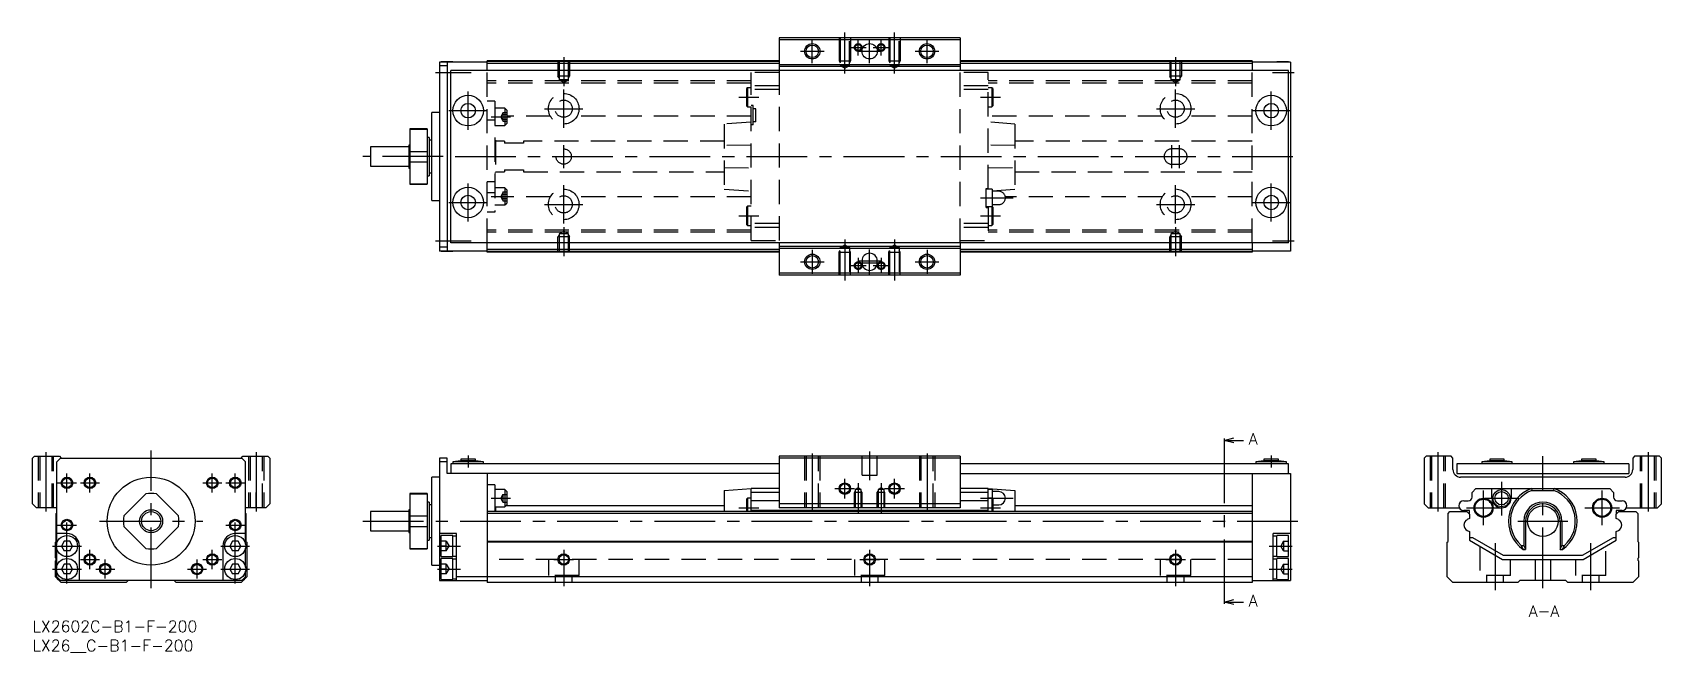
# Model space of a CAD drawing. Extents: x 0 to 426, y -8 to 154.
import ezdxf

# ---------------------------------------------------------------- set-up
doc = ezdxf.new("R2010")
doc.units = 0
doc.header["$LTSCALE"] = 0.5
doc.linetypes.add('CENTER', pattern=[50.8, 31.75, -6.35, 6.35, -6.35])
doc.linetypes.add('DASHED', pattern=[19.05, 12.7, -6.35])
for name, color, linetype in [('MSM_CENTER', 1, 'CENTER'), ('MSM_CONTINUOUS', 7, 'CONTINUOUS'), ('MSM_DASHED', 4, 'DASHED'), ('MSM_NARROW', 5, 'CONTINUOUS'), ('MSM_PART_NUMBER', 7, 'CONTINUOUS')]:
    doc.layers.add(name, color=color, linetype=linetype)
doc.styles.get("Standard").update_dxf_attribs({"font": 'txt.shx', "height": 1, "bigfont": 'bigfont.shx'})

# ---------------------------------------------------------------- blocks, each defined once
blk = doc.blocks.new('*U2')
at = {"layer": 'MSM_PART_NUMBER'}
blk.add_text('LX2602C-B1-F-200', height=3, dxfattribs=at).set_placement((0, -3))
blk = doc.blocks.new('*U3')
at = {"layer": 'MSM_PART_NUMBER'}
blk.add_text('LX26__C-B1-F-200', height=3, dxfattribs=at).set_placement((0, -8))

msp = doc.modelspace()

# ---------------------------------------------------------------- linework, layer by layer
at = {"layer": 'MSM_CENTER'}
for p, q in [((212.38, 142.96), (212.38, 153.66)), ((225.38, 142.96), (225.38, 153.66)), ((203.88, 145.67), (203.88, 151.87)), ((213.83, 149.77), (217.93, 149.77)), ((215.88, 147.72), (215.88, 151.82)), ((218.88, 145.67), (218.88, 151.87)), ((219.83, 149.77), (223.93, 149.77)), ((221.88, 147.72), (221.88, 151.82)), ((233.88, 145.67), (233.88, 151.87)), ((138.88, 147.27), (138.88, 139.64)), ((200.78, 148.77), (206.98, 148.77)), ((215.78, 148.77), (221.98, 148.77)), ((230.78, 148.77), (236.98, 148.77)), ((298.88, 147.27), (298.88, 139.64)), ((105.38, 143.27), (114.68, 143.27)), ((324.18, 143.27), (329.88, 143.27)), ((113.88, 128.27), (113.88, 138.27)), ((138.88, 128.77), (138.88, 138.77)), ((184.68, 136.77), (189.88, 136.77)), ((247.88, 136.77), (253.08, 136.77)), ((298.88, 128.77), (298.88, 138.77)), ((323.88, 128.27), (323.88, 138.27)), ((108.88, 133.27), (118.88, 133.27)), ((133.88, 133.77), (143.88, 133.77)), ((293.88, 133.77), (303.88, 133.77)), ((318.88, 133.27), (328.88, 133.27)), ((119.88, 131.66), (124.98, 131.66)), ((138.88, 118.27), (138.88, 124.27)), ((297.88, 118.27), (297.88, 124.27)), ((299.88, 118.27), (299.88, 124.27)), ((107.38, 121.27), (86.38, 121.27)), ((110.48, 121.27), (330.88, 121.27)), ((113.88, 104.27), (113.88, 114.27)), ((119.88, 110.87), (124.98, 110.87)), ((138.88, 103.77), (138.88, 113.77)), ((298.88, 103.77), (298.88, 113.77)), ((323.88, 104.27), (323.88, 114.27)), ((108.88, 109.27), (118.88, 109.27)), ((133.88, 108.77), (143.88, 108.77)), ((247.88, 110.47), (256.38, 110.47)), ((293.88, 108.77), (303.88, 108.77)), ((318.88, 109.27), (328.88, 109.27)), ((138.88, 102.78), (138.88, 95.27)), ((184.68, 105.77), (189.88, 105.77)), ((247.88, 105.77), (253.08, 105.77)), ((298.88, 102.78), (298.88, 95.27)), ((105.38, 99.27), (114.68, 99.27)), ((212.38, 99.57), (212.38, 88.87)), ((225.38, 99.57), (225.38, 88.87)), ((324.18, 99.27), (329.88, 99.27)), ((200.78, 93.77), (206.98, 93.77)), ((203.88, 96.87), (203.88, 90.67)), ((215.88, 94.82), (215.88, 90.72)), ((215.88, 94.02), (221.88, 94.02)), ((218.88, 90.52), (218.88, 97.02)), ((221.88, 94.82), (221.88, 90.72)), ((230.78, 93.77), (236.98, 93.77)), ((233.88, 96.87), (233.88, 90.67)), ((213.83, 92.77), (217.93, 92.77)), ((215.88, 93.52), (221.88, 93.52)), ((219.83, 92.77), (223.93, 92.77)), ((3.5, 44), (3.5, 28.5)), ((31, 8.5), (31, 44.5)), ((58.5, 44), (58.5, 28.5)), ((113.88, 43.2), (113.88, 40)), ((203.88, 43.68), (203.88, 28.83)), ((218.88, 44.25), (218.88, 36.75)), ((233.88, 43.68), (233.88, 28.83)), ((311.61, 46.62), (311.61, 5.38)), ((323.88, 43.2), (323.88, 40)), ((367.41, 44), (367.41, 28.5)), ((394.91, 8.5), (394.91, 43)), ((422.41, 44), (422.41, 28.5)), ((9, 33.5), (9, 38.5)), ((15, 33.5), (15, 38.5)), ((47, 33.5), (47, 38.5)), ((53, 33.5), (53, 38.5)), ((6.5, 36), (11.5, 36)), ((12.5, 36), (17.5, 36)), ((44.5, 36), (49.5, 36)), ((50.5, 36), (55.5, 36)), ((209.8, 34.5), (214.95, 34.5)), ((212.38, 31.93), (212.38, 37.08)), ((215.88, 35.96), (215.88, 28.24)), ((221.88, 35.96), (221.88, 28.24)), ((222.8, 34.5), (227.95, 34.5)), ((225.38, 31.93), (225.38, 37.08)), ((384.11, 36.25), (384.11, 27.5)), ((119.88, 32), (124.98, 32)), ((247.88, 32), (256.38, 32)), ((379.41, 25), (379.41, 34)), ((379.61, 32), (388.61, 32)), ((410.41, 25), (410.41, 34)), ((9, 9.75), (9, 27.5)), ((17.5, 26), (44.5, 26)), ((53, 9.75), (53, 27.5)), ((86.38, 26), (330.88, 26)), ((184.68, 29.5), (189.88, 29.5)), ((247.88, 29.5), (253.08, 29.5)), ((374.91, 29.5), (383.91, 29.5)), ((388.41, 26), (401.41, 26)), ((405.91, 29.5), (414.91, 29.5)), ((6.5, 25), (11.5, 25)), ((50.5, 25), (55.5, 25)), ((5.25, 19.5), (12.75, 19.5)), ((15, 13.5), (15, 18.5)), ((47, 13.5), (47, 18.5)), ((49.25, 19.5), (56.75, 19.5)), ((105.88, 19.5), (111.88, 19.5)), ((138.88, 18.5), (138.88, 9)), ((218.88, 18.5), (218.88, 9)), ((298.88, 18.5), (298.88, 9)), ((323.38, 19.5), (329.38, 19.5)), ((382.41, 20.29), (382.41, 8)), ((407.41, 20.29), (407.41, 8)), ((5.25, 13.5), (12.75, 13.5)), ((12.5, 16), (17.5, 16)), ((16.5, 13.5), (21.5, 13.5)), ((19, 11), (19, 16)), ((40.5, 13.5), (45.5, 13.5)), ((43, 11), (43, 16)), ((44.5, 16), (49.5, 16)), ((49.25, 13.5), (56.75, 13.5)), ((105.88, 13.5), (111.88, 13.5)), ((136.3, 16), (141.45, 16)), ((216.3, 16), (221.45, 16)), ((296.3, 16), (301.45, 16)), ((323.38, 13.5), (329.38, 13.5))]:
    msp.add_line(p, q, dxfattribs=at)
at = {"layer": 'MSM_CONTINUOUS'}
for p, q in [((242.58, 152.27), (195.18, 152.27)), ((195.18, 152.27), (195.18, 143.77)), ((242.58, 151.77), (195.18, 151.77)), ((242.58, 152.27), (242.58, 143.77)), ((118.88, 145.97), (106.38, 145.97)), ((106.38, 145.97), (106.38, 96.57)), ((108.38, 144.97), (106.38, 144.97)), ((106.88, 145.97), (106.88, 146.02)), ((109.88, 146.02), (106.88, 146.02)), ((108.38, 145.97), (108.38, 96.57)), ((109.88, 145.97), (109.88, 146.02)), ((118.88, 143.77), (118.88, 146.27)), ((195.18, 146.27), (118.88, 146.27)), ((195.18, 146.07), (118.88, 146.07)), ((195.18, 145.57), (118.88, 145.57)), ((242.58, 145.27), (195.18, 145.27)), ((318.88, 146.27), (242.58, 146.27)), ((318.88, 146.07), (242.58, 146.07)), ((318.88, 145.57), (242.58, 145.57)), ((318.88, 146.27), (318.88, 143.77)), ((328.88, 145.97), (318.88, 145.97)), ((325.38, 145.97), (325.38, 146.02)), ((328.38, 146.02), (325.38, 146.02)), ((328.38, 145.97), (328.38, 146.02)), ((328.88, 145.97), (328.88, 96.57)), ((109.38, 98.77), (109.38, 143.77)), ((328.38, 143.77), (109.38, 143.77)), ((242.58, 144.77), (195.18, 144.77)), ((328.38, 98.77), (328.38, 143.77)), ((106.38, 132.77), (104.38, 132.77)), ((104.38, 109.77), (104.38, 132.77)), ((103.18, 128.52), (98.68, 128.52)), ((98.68, 128.52), (98.68, 114.02)), ((98.68, 128.39), (103.18, 128.39)), ((103.18, 128.52), (103.18, 114.02)), ((88.38, 123.77), (88.38, 118.77)), ((98.38, 123.77), (88.38, 123.77)), ((98.38, 124.27), (98.38, 118.27)), ((98.68, 124.27), (98.38, 124.27)), ((103.68, 126.27), (103.18, 126.27)), ((103.68, 126.27), (103.68, 116.27)), ((104.38, 125.52), (103.68, 125.52)), ((98.68, 122.63), (103.18, 122.63)), ((98.68, 119.9), (103.18, 119.9)), ((88.38, 118.77), (98.38, 118.77)), ((98.38, 118.27), (98.68, 118.27)), ((103.18, 116.27), (103.68, 116.27)), ((103.68, 117.02), (104.38, 117.02)), ((98.68, 114.15), (103.18, 114.15)), ((98.68, 114.02), (103.18, 114.02)), ((104.38, 109.77), (106.38, 109.77)), ((328.38, 98.77), (109.38, 98.77)), ((118.88, 96.27), (118.88, 98.77)), ((195.18, 98.77), (195.18, 90.27)), ((242.58, 98.77), (242.58, 90.27)), ((318.88, 98.77), (318.88, 96.27)), ((108.38, 97.57), (106.38, 97.57)), ((118.88, 96.57), (106.38, 96.57)), ((106.88, 96.52), (106.88, 96.57)), ((106.88, 96.52), (109.88, 96.52)), ((109.88, 96.52), (109.88, 96.57)), ((195.18, 96.97), (118.88, 96.97)), ((195.18, 96.47), (118.88, 96.47)), ((195.18, 96.27), (118.88, 96.27)), ((242.58, 97.77), (195.18, 97.77)), ((242.58, 97.27), (195.18, 97.27)), ((216.88, 94.02), (216.88, 93.52)), ((220.88, 93.52), (220.88, 94.02)), ((318.88, 96.97), (242.58, 96.97)), ((318.88, 96.47), (242.58, 96.47)), ((318.88, 96.27), (242.58, 96.27)), ((328.88, 96.57), (318.88, 96.57)), ((242.58, 90.77), (195.18, 90.77)), ((242.58, 90.27), (195.18, 90.27)), ((311.61, 47.12), (314.11, 47.79)), ((311.61, 47.62), (311.61, 46.62)), ((314.11, 46.45), (311.61, 47.12)), ((311.61, 47.12), (316.61, 47.12)), ((0, 42.5), (0.5, 43)), ((0.5, 43), (7, 43)), ((7, 43), (7.5, 42.5)), ((54.5, 42.5), (55, 43)), ((55, 43), (61.5, 43)), ((61.5, 43), (62, 42.5)), ((195.18, 43), (195.18, 29.5)), ((242.58, 43), (195.18, 43)), ((242.58, 43), (242.58, 29.5)), ((364.41, 43), (363.91, 42.5)), ((370.91, 43), (364.41, 43)), ((371.41, 42.5), (370.91, 43)), ((418.91, 43), (418.41, 42.5)), ((425.41, 43), (418.91, 43)), ((425.91, 42.5), (425.41, 43)), ((0, 30.5), (0, 42.5)), ((6.3, 41.5), (7.3, 42.5)), ((6.3, 20.02), (6.3, 41.5)), ((7.3, 42.5), (54.7, 42.5)), ((54.7, 42.5), (55.7, 41.5)), ((55.7, 20.02), (55.7, 41.5)), ((62, 42.5), (62, 30.5)), ((108.38, 42.5), (106.38, 42.5)), ((106.38, 42.5), (106.38, 10.5)), ((108.38, 41.5), (106.38, 41.5)), ((108.38, 38.5), (108.38, 42.5)), ((195.18, 38.5), (108.38, 38.5)), ((109.38, 41), (109.38, 38.5)), ((195.18, 41), (109.38, 41)), ((111.98, 41.8), (109.88, 41.55)), ((109.88, 41.55), (109.88, 41)), ((117.88, 41.55), (109.88, 41.55)), ((111.98, 42.2), (111.98, 41.8)), ((115.78, 42.2), (111.98, 42.2)), ((115.78, 41.8), (111.98, 41.8)), ((115.78, 41.8), (115.78, 42.2)), ((117.88, 41.55), (115.78, 41.8)), ((117.88, 41), (117.88, 41.55)), ((118.88, 38.5), (118.88, 10)), ((242.58, 42.5), (195.18, 42.5)), ((328.38, 41), (242.58, 41)), ((242.58, 38.5), (328.88, 38.5)), ((318.88, 38.5), (318.88, 10)), ((321.98, 41.8), (319.88, 41.55)), ((319.88, 41.55), (319.88, 41)), ((327.88, 41.55), (319.88, 41.55)), ((321.98, 42.2), (321.98, 41.8)), ((325.78, 42.2), (321.98, 42.2)), ((325.78, 41.8), (321.98, 41.8)), ((325.78, 41.8), (325.78, 42.2)), ((327.88, 41.55), (325.78, 41.8)), ((327.88, 41), (327.88, 41.55)), ((328.38, 38.5), (328.38, 41)), ((328.88, 38.5), (328.88, 10.5)), ((363.91, 42.5), (363.91, 30.5)), ((371.41, 39.5), (371.41, 42.5)), ((372.41, 41), (372.41, 38.5)), ((417.41, 41), (372.41, 41)), ((372.41, 38.5), (417.41, 38.5)), ((381.01, 41.8), (378.91, 41.55)), ((378.91, 41.55), (378.91, 41)), ((386.91, 41.55), (378.91, 41.55)), ((381.01, 42.2), (381.01, 41.8)), ((384.81, 42.2), (381.01, 42.2)), ((384.81, 41.8), (381.01, 41.8)), ((384.81, 41.8), (384.81, 42.2)), ((386.91, 41.55), (384.81, 41.8)), ((386.91, 41), (386.91, 41.55)), ((405.01, 41.8), (402.91, 41.55)), ((402.91, 41.55), (402.91, 41)), ((410.91, 41.55), (402.91, 41.55)), ((405.01, 42.2), (405.01, 41.8)), ((408.81, 42.2), (405.01, 42.2)), ((408.81, 41.8), (405.01, 41.8)), ((408.81, 41.8), (408.81, 42.2)), ((410.91, 41.55), (408.81, 41.8)), ((410.91, 41), (410.91, 41.55)), ((417.41, 41), (417.41, 38.5)), ((418.41, 42.5), (418.41, 39.5)), ((425.91, 30.5), (425.91, 42.5)), ((106.38, 37.5), (104.38, 37.5)), ((104.38, 14.5), (104.38, 37.5)), ((120.88, 35.5), (118.88, 35.5)), ((120.88, 35.5), (120.88, 28.5)), ((123.48, 34.25), (120.88, 34.25)), ((123.98, 33.75), (123.48, 34.25)), ((123.48, 34.25), (123.48, 29.75)), ((180.88, 34), (187.88, 34.5)), ((195.18, 34.5), (187.88, 34.5)), ((187.88, 28.5), (187.88, 34.5)), ((249.88, 34.5), (242.58, 34.5)), ((249.88, 34.5), (256.88, 34)), ((249.88, 28.5), (249.88, 34.5)), ((250.88, 34.25), (249.88, 34.25)), ((250.88, 34.25), (250.88, 31.95)), ((416.41, 37.5), (373.41, 37.5)), ((376.41, 33.5), (377.41, 34.5)), ((377.41, 34.5), (412.41, 34.5)), ((381.61, 32), (381.61, 34.5)), ((386.61, 34.5), (386.61, 32)), ((391.95, 34.5), (392.04, 34)), ((397.78, 34), (397.87, 34.5)), ((412.41, 34.5), (413.41, 33.5)), ((1, 29.5), (0, 30.5)), ((23.88, 27.36), (29.64, 33.12)), ((32.36, 33.12), (38.12, 27.36)), ((62, 30.5), (61, 29.5)), ((103.18, 33.25), (98.68, 33.25)), ((98.68, 33.25), (98.68, 18.75)), ((98.68, 33.12), (103.18, 33.12)), ((103.18, 33.25), (103.18, 18.75)), ((103.68, 31), (103.18, 31)), ((103.68, 31), (103.68, 21)), ((104.38, 30.25), (103.68, 30.25)), ((123.48, 29.75), (123.98, 30.25)), ((180.88, 30), (123.73, 30)), ((123.98, 33.75), (123.98, 30.25)), ((180.88, 34), (180.88, 28.5)), ((186.93, 32), (186.68, 31.75)), ((186.68, 31.75), (186.68, 28.5)), ((187.88, 32), (186.93, 32)), ((186.93, 32), (186.93, 28.5)), ((195.18, 33.5), (187.88, 33.5)), ((195.18, 31.3), (187.88, 31.3)), ((242.58, 30.5), (195.18, 30.5)), ((249.88, 33.5), (242.58, 33.5)), ((249.88, 31.3), (242.58, 31.3)), ((250.83, 32), (249.88, 32)), ((251.08, 31.75), (250.83, 32)), ((250.83, 32), (250.83, 28.5)), ((252.63, 33.75), (250.88, 33.75)), ((251.08, 31.75), (251.08, 28.5)), ((251.08, 30.25), (252.63, 30.25)), ((256.88, 34), (256.88, 28.5)), ((318.88, 30), (256.88, 30)), ((364.91, 29.5), (363.91, 30.5)), ((374.21, 31.3), (375.41, 31.3)), ((376.41, 32.3), (376.41, 33.5)), ((392.04, 34), (397.78, 34)), ((413.41, 33.5), (413.41, 32.3)), ((414.41, 31.3), (415.61, 31.3)), ((424.91, 29.5), (425.91, 30.5)), ((6.3, 29.5), (1, 29.5)), ((6.2, 28), (6.3, 28.1)), ((6.2, 20.7), (6.2, 28)), ((61, 29.5), (55.7, 29.5)), ((55.7, 28.1), (55.8, 28)), ((55.8, 28), (55.8, 20.7)), ((98.38, 28.5), (88.38, 28.5)), ((88.38, 28.5), (88.38, 23.5)), ((98.68, 29), (98.38, 29)), ((98.38, 29), (98.38, 23)), ((98.68, 27.36), (103.18, 27.36)), ((318.88, 28.5), (118.88, 28.5)), ((318.88, 28), (118.88, 28)), ((120.88, 29.75), (123.48, 29.75)), ((121.08, 29.75), (121.08, 28.5)), ((249.88, 28.8), (187.88, 28.8)), ((242.58, 29.5), (195.18, 29.5)), ((364.91, 29.5), (373.09, 29.5)), ((370.11, 28), (370.61, 28.5)), ((370.11, 20.7), (370.11, 28)), ((370.61, 28.5), (375.01, 28.5)), ((375.71, 28.8), (374.21, 28.8)), ((375.01, 28.5), (375.71, 27.8)), ((375.71, 26.72), (375.15, 26.4)), ((375.71, 27.8), (375.71, 28.8)), ((375.71, 27.8), (375.71, 26.72)), ((389.91, 26), (389.91, 19.68)), ((390.41, 26), (390.41, 18.62)), ((399.41, 26), (399.41, 18.62)), ((399.91, 26), (399.91, 19.68)), ((414.11, 28.8), (414.11, 27.8)), ((415.61, 28.8), (414.11, 28.8)), ((414.11, 27.8), (414.81, 28.5)), ((414.11, 26.72), (414.11, 27.8)), ((414.67, 26.4), (414.11, 26.72)), ((414.81, 28.5), (419.21, 28.5)), ((416.73, 29.5), (424.91, 29.5)), ((419.21, 28.5), (419.71, 28)), ((419.71, 28), (419.71, 20.7)), ((9, 22.75), (6.3, 22.75)), ((29.64, 18.88), (23.88, 24.64)), ((38.12, 24.64), (32.36, 18.88)), ((55.7, 22.75), (53, 22.75)), ((88.38, 23.5), (98.38, 23.5)), ((98.38, 23), (98.68, 23)), ((98.68, 24.64), (103.18, 24.64)), ((103.68, 21.75), (104.38, 21.75)), ((110.88, 22.75), (106.38, 22.75)), ((106.88, 16.75), (106.88, 22.25)), ((109.88, 22.25), (106.88, 22.25)), ((109.88, 16.75), (109.88, 22.25)), ((110.88, 22.1), (109.88, 22.1)), ((110.88, 10.5), (110.88, 22.75)), ((324.38, 10.5), (324.38, 22.75)), ((328.88, 22.75), (324.38, 22.75)), ((325.38, 22.1), (324.38, 22.1)), ((325.38, 16.75), (325.38, 22.25)), ((328.38, 22.25), (325.38, 22.25)), ((328.38, 16.75), (328.38, 22.25)), ((375.15, 23.6), (375.71, 23.28)), ((375.71, 23.28), (375.71, 21)), ((376.56, 21.66), (375.71, 21.66)), ((384.64, 17), (376.56, 21.66)), ((413.26, 21.66), (405.18, 17)), ((414.11, 21.66), (413.26, 21.66)), ((414.11, 23.28), (414.67, 23.6)), ((414.11, 21), (414.11, 23.28)), ((6, 20.5), (6.2, 20.7)), ((6, 16.4), (6, 20.5)), ((6.3, 14.02), (6.3, 18.98)), ((8.28, 20.75), (7.56, 19.5)), ((7.56, 19.5), (8.28, 18.25)), ((9.72, 20.75), (8.28, 20.75)), ((9.72, 18.25), (8.28, 18.25)), ((10.44, 19.5), (9.72, 20.75)), ((9.72, 18.25), (10.44, 19.5)), ((12.25, 10.5), (12.25, 19.5)), ((49.75, 19.5), (49.75, 10.5)), ((52.28, 20.75), (51.56, 19.5)), ((51.56, 19.5), (52.28, 18.25)), ((53.72, 20.75), (52.28, 20.75)), ((53.72, 18.25), (52.28, 18.25)), ((54.44, 19.5), (53.72, 20.75)), ((53.72, 18.25), (54.44, 19.5)), ((55.7, 14.02), (55.7, 18.98)), ((55.8, 20.7), (56, 20.5)), ((56, 20.5), (56, 11.5)), ((98.68, 18.88), (103.18, 18.88)), ((98.68, 18.75), (103.18, 18.75)), ((103.18, 21), (103.68, 21)), ((318.88, 20.7), (118.88, 20.7)), ((318.88, 20.5), (118.88, 20.5)), ((369.91, 20.5), (370.11, 20.7)), ((369.91, 11.5), (369.91, 20.5)), ((375.71, 21), (384.37, 16)), ((389.23, 19.68), (389.91, 19.68)), ((389.76, 18.62), (390.41, 18.62)), ((389.91, 19.68), (390.41, 18.62)), ((399.41, 18.62), (399.91, 19.68)), ((399.41, 18.62), (400.06, 18.62)), ((399.91, 19.68), (400.6, 19.68)), ((405.45, 16), (414.11, 21)), ((419.71, 20.7), (419.91, 20.5)), ((419.91, 20.5), (419.91, 16.4)), ((6, 11.5), (6, 15.6)), ((6.3, 11.5), (6.3, 12.98)), ((8.28, 14.75), (7.56, 13.5)), ((7.56, 13.5), (8.28, 12.25)), ((9.72, 14.75), (8.28, 14.75)), ((10.44, 13.5), (9.72, 14.75)), ((9.72, 12.25), (10.44, 13.5)), ((52.28, 14.75), (51.56, 13.5)), ((51.56, 13.5), (52.28, 12.25)), ((53.72, 14.75), (52.28, 14.75)), ((54.44, 13.5), (53.72, 14.75)), ((53.72, 12.25), (54.44, 13.5)), ((55.7, 11.5), (55.7, 12.98)), ((104.38, 14.5), (106.38, 14.5)), ((106.88, 16.75), (109.88, 16.75)), ((106.88, 10.75), (106.88, 16.25)), ((109.88, 16.25), (106.88, 16.25)), ((109.88, 16.9), (110.88, 16.9)), ((109.88, 10.75), (109.88, 16.25)), ((110.88, 16.1), (109.88, 16.1)), ((324.38, 16.9), (325.38, 16.9)), ((325.38, 16.1), (324.38, 16.1)), ((325.38, 16.75), (328.38, 16.75)), ((325.38, 10.75), (325.38, 16.25)), ((328.38, 16.25), (325.38, 16.25)), ((328.38, 10.75), (328.38, 16.25)), ((384.37, 16), (405.45, 16)), ((405.18, 17), (384.64, 17)), ((419.91, 15.6), (419.91, 11.5)), ((7.5, 10), (6, 11.5)), ((6.3, 11.5), (7.3, 10.5)), ((54.7, 10.5), (7.3, 10.5)), ((24.5, 10), (7.5, 10)), ((9.72, 12.25), (8.28, 12.25)), ((25, 10.5), (24.5, 10)), ((37.52, 10), (37.02, 10.5)), ((54.5, 10), (37.52, 10)), ((53.72, 12.25), (52.28, 12.25)), ((56, 11.5), (54.5, 10)), ((54.7, 10.5), (55.7, 11.5)), ((106.38, 10.5), (118.88, 10.5)), ((106.88, 10.75), (109.88, 10.75)), ((109.88, 10.9), (110.88, 10.9)), ((318.88, 11.5), (110.88, 11.5)), ((318.88, 10), (118.88, 10)), ((318.88, 10.5), (328.88, 10.5)), ((324.38, 10.9), (325.38, 10.9)), ((325.38, 10.75), (328.38, 10.75)), ((371.41, 10), (369.91, 11.5)), ((388.4, 10), (371.41, 10)), ((388.9, 10.5), (388.4, 10)), ((400.91, 10.5), (388.9, 10.5)), ((401.41, 10), (400.91, 10.5)), ((418.41, 10), (401.41, 10)), ((419.91, 11.5), (418.41, 10)), ((311.61, 4.88), (314.11, 5.55)), ((311.61, 5.38), (311.61, 4.38)), ((314.11, 4.21), (311.61, 4.88)), ((311.61, 4.88), (316.61, 4.88))]:
    msp.add_line(p, q, dxfattribs=at)
for centre, radius in [((203.88, 148.77), 1.62), ((218.88, 148.77), 2), ((233.88, 148.77), 1.62), ((113.88, 133.27), 4), ((323.88, 133.27), 4), ((113.88, 133.27), 1.9), ((323.88, 133.27), 1.9), ((113.88, 109.27), 4), ((113.88, 109.27), 1.9), ((323.88, 109.27), 4), ((323.88, 109.27), 1.9), ((203.88, 93.77), 1.62), ((233.88, 93.77), 1.62), ((9, 36), 1.23), ((15, 36), 1.23), ((31, 26), 11.5), ((47, 36), 1.23), ((53, 36), 1.23), ((212.38, 34.5), 1.23), ((225.38, 34.5), 1.23), ((384.11, 32), 2.25), ((379.41, 29.5), 2.5), ((379.41, 29.5), 2.25), ((384.11, 32), 1.75), ((394.91, 26), 4), ((410.41, 29.5), 2.5), ((410.41, 29.5), 2.25), ((9, 25), 1.23), ((31, 26), 3), ((31, 26), 2.5), ((53, 25), 1.23), ((9, 19.5), 2.75), ((53, 19.5), 2.75), ((15, 16), 1.23), ((47, 16), 1.23), ((138.88, 16), 1.23), ((218.88, 16), 1.23), ((298.88, 16), 1.23), ((9, 13.5), 2.75), ((19, 13.5), 1.23), ((43, 13.5), 1.23), ((53, 13.5), 2.75)]:
    msp.add_circle(centre, radius, dxfattribs=at)
for centre, radius, start, end in [((218.88, 94.02), 2, 0, 180), ((218.88, 93.52), 2, 180, 0), ((373.41, 39.5), 2, 180, 270), ((416.41, 39.5), 2, 270, 0), ((394.91, 26), 9, 109.1881, 235.0848), ((394.91, 26), 9, 304.9152, 70.8119), ((31, 26), 7.25, 79.1484, 100.8516), ((252.63, 32), 1.75, 270, 90), ((374.21, 30.05), 1.25, 90, 270), ((375.41, 32.3), 1, 270, 0), ((384.11, 32), 2.5, 180, 0), ((394.91, 26), 8.5, 109.7499, 228.0214), ((394.91, 26), 5, 0, 180), ((394.91, 26), 4.5, 0, 180), ((394.91, 26), 8.5, 311.9786, 70.2501), ((414.41, 32.3), 1, 180, 270), ((415.61, 30.05), 1.25, 270, 90), ((31, 26), 7.25, 169.1484, 190.8516), ((31, 26), 7.25, 349.1484, 10.8516), ((376.03, 24.88), 1.75, 120.0001, 176.2321), ((413.8, 24.88), 1.75, 3.7679, 59.9999), ((9, 19.5), 3.25, 0, 90), ((53, 19.5), 3.25, 90, 180), ((376.03, 25.12), 1.75, 183.7679, 239.9999), ((413.8, 25.12), 1.75, 300.0001, 356.2321), ((31, 26), 7.25, 259.1484, 280.8516), ((399.27, 24.07), 10.96, 203.6059, 209.8183), ((390.38, 24.16), 11.15, 330.2349, 336.3409), ((5.7, 16), 0.5, 306.8761, 53.1239), ((420.21, 16), 0.5, 126.8761, 233.1239), ((7.3, 11.5), 1, 201.8195, 248.1805), ((54.7, 11.5), 1, 291.8106, 338.1894)]:
    msp.add_arc(centre, radius, start, end, dxfattribs=at)
at = {"layer": 'MSM_DASHED'}
for p, q in [((210.88, 152.27), (210.88, 146.27)), ((211.15, 152.27), (211.15, 145.07)), ((213.61, 145.07), (213.61, 152.27)), ((213.88, 152.27), (213.88, 146.27)), ((223.88, 152.27), (223.88, 146.27)), ((224.15, 152.27), (224.15, 145.07)), ((226.61, 145.07), (226.61, 152.27)), ((226.88, 152.27), (226.88, 146.27)), ((137.38, 146.27), (137.38, 142.27)), ((137.58, 146.07), (137.58, 146.07)), ((137.65, 146.27), (137.65, 141.35)), ((140.11, 141.35), (140.11, 146.27)), ((140.38, 146.27), (140.38, 142.27)), ((210.88, 146.27), (213.88, 146.27)), ((210.88, 146.27), (211.15, 145.8)), ((211.15, 145.07), (212.38, 144.36)), ((211.15, 145.07), (213.61, 145.07)), ((212.38, 144.36), (213.61, 145.07)), ((213.88, 146.27), (213.61, 145.8)), ((223.88, 146.27), (226.88, 146.27)), ((223.88, 146.27), (224.15, 145.8)), ((224.15, 145.07), (225.38, 144.36)), ((224.15, 145.07), (226.61, 145.07)), ((225.38, 144.36), (226.61, 145.07)), ((226.88, 146.27), (226.61, 145.8)), ((297.38, 146.27), (297.38, 142.27)), ((297.58, 146.07), (297.58, 146.07)), ((297.58, 146.07), (297.58, 146.07)), ((297.65, 146.27), (297.65, 141.35)), ((300.11, 141.35), (300.11, 146.27)), ((300.18, 146.07), (300.19, 146.08)), ((300.38, 146.27), (300.38, 142.27)), ((118.88, 98.77), (118.88, 143.77)), ((187.88, 141.03), (118.88, 141.03)), ((140.38, 142.27), (137.38, 142.27)), ((137.65, 141.8), (137.38, 142.27)), ((140.11, 141.35), (137.65, 141.35)), ((137.65, 141.35), (138.88, 140.64)), ((138.88, 140.64), (140.11, 141.35)), ((140.11, 141.8), (140.38, 142.27)), ((195.18, 143.22), (187.88, 143.22)), ((187.88, 99.32), (187.88, 143.22)), ((195.18, 143.77), (195.18, 98.77)), ((242.58, 98.77), (242.58, 143.77)), ((249.88, 143.22), (242.58, 143.22)), ((249.88, 112.72), (249.88, 143.22)), ((318.88, 141.03), (249.88, 141.03)), ((300.38, 142.27), (297.38, 142.27)), ((297.65, 141.8), (297.38, 142.27)), ((300.11, 141.35), (297.65, 141.35)), ((297.65, 141.35), (298.88, 140.64)), ((298.88, 140.64), (300.11, 141.35)), ((300.11, 141.8), (300.38, 142.27)), ((318.88, 98.77), (318.88, 143.77)), ((187.88, 140.47), (118.88, 140.47)), ((187.88, 140.47), (137.38, 140.47)), ((186.93, 139.27), (186.68, 139.02)), ((186.68, 139.02), (186.68, 134.52)), ((187.88, 139.27), (186.93, 139.27)), ((186.93, 139.27), (186.93, 134.27)), ((195.18, 139.77), (187.88, 139.77)), ((195.18, 138.77), (187.88, 138.77)), ((249.88, 139.77), (242.58, 139.77)), ((249.88, 138.77), (242.58, 138.77)), ((318.88, 140.47), (249.88, 140.47)), ((250.83, 139.27), (249.88, 139.27)), ((250.83, 139.27), (250.83, 134.27)), ((251.08, 139.02), (250.83, 139.27)), ((251.08, 139.02), (251.08, 134.52)), ((120.88, 135.77), (118.88, 135.77)), ((120.88, 135.77), (120.88, 106.77)), ((123.48, 133.91), (120.88, 133.91)), ((122.98, 132.66), (122.4, 131.66)), ((122.98, 132.81), (123.98, 132.81)), ((122.98, 132.81), (122.98, 130.5)), ((122.98, 132.24), (123.98, 132.24)), ((123.98, 133.41), (123.48, 133.91)), ((123.48, 133.91), (123.48, 129.41)), ((123.98, 133.41), (123.98, 129.91)), ((186.68, 134.52), (186.93, 134.27)), ((186.93, 134.27), (187.88, 134.27)), ((188.38, 134.57), (187.88, 134.57)), ((188.38, 129.57), (188.38, 134.57)), ((189.08, 133.77), (188.38, 133.77)), ((189.08, 130.37), (189.08, 133.77)), ((249.88, 134.27), (250.83, 134.27)), ((250.83, 134.27), (251.08, 134.52)), ((120.88, 130.77), (118.88, 130.77)), ((120.88, 129.41), (123.48, 129.41)), ((122.98, 130.66), (122.4, 131.66)), ((122.98, 131.08), (123.98, 131.08)), ((122.98, 130.5), (123.98, 130.5)), ((123.48, 129.41), (123.98, 129.91)), ((135.39, 131.81), (123.98, 131.81)), ((187.88, 131.81), (142.37, 131.81)), ((187.88, 130.27), (180.88, 129.77)), ((180.88, 129.77), (180.88, 112.77)), ((188.38, 129.57), (187.88, 129.57)), ((189.08, 130.37), (188.38, 130.37)), ((295.39, 131.81), (249.88, 131.81)), ((256.88, 129.77), (249.88, 130.27)), ((256.88, 129.77), (256.88, 112.77)), ((318.88, 131.81), (302.37, 131.81)), ((121.08, 125.52), (120.88, 125.52)), ((121.08, 125.52), (121.08, 117.02)), ((123.38, 125.27), (121.08, 125.27)), ((123.38, 125.27), (123.38, 124.77)), ((128.38, 124.77), (123.38, 124.77)), ((128.38, 125.27), (128.38, 124.77)), ((180.88, 125.27), (128.38, 125.27)), ((187.88, 124.22), (180.88, 124.14)), ((256.88, 124.14), (249.88, 124.22)), ((318.88, 125.27), (256.88, 125.27)), ((299.88, 123.27), (297.88, 123.27)), ((297.88, 119.27), (299.88, 119.27)), ((120.88, 117.02), (121.08, 117.02)), ((121.08, 117.27), (123.38, 117.27)), ((123.38, 117.77), (128.38, 117.77)), ((123.38, 117.77), (123.38, 117.27)), ((128.38, 117.77), (128.38, 117.27)), ((128.38, 117.27), (180.88, 117.27)), ((180.88, 118.39), (187.88, 118.31)), ((249.88, 118.31), (256.88, 118.39)), ((256.88, 117.27), (318.88, 117.27)), ((118.88, 114.77), (120.88, 114.77)), ((120.88, 111.77), (118.88, 111.77)), ((123.48, 113.12), (120.88, 113.12)), ((122.98, 111.87), (122.4, 110.87)), ((122.98, 109.87), (122.4, 110.87)), ((122.98, 112.03), (123.98, 112.03)), ((122.98, 112.03), (122.98, 109.72)), ((122.98, 111.45), (123.98, 111.45)), ((123.98, 112.62), (123.48, 113.12)), ((123.48, 113.12), (123.48, 108.62)), ((123.98, 112.62), (123.98, 109.12)), ((180.88, 112.77), (187.88, 112.27)), ((249.38, 112.97), (249.88, 112.97)), ((249.38, 107.97), (249.38, 112.97)), ((250.88, 112.72), (249.38, 112.72)), ((250.88, 112.34), (256.88, 112.77)), ((250.88, 112.72), (250.88, 108.22)), ((252.63, 112.22), (250.88, 112.22)), ((120.88, 106.77), (118.88, 106.77)), ((120.88, 108.62), (123.48, 108.62)), ((122.98, 110.3), (123.98, 110.3)), ((122.98, 109.72), (123.98, 109.72)), ((123.48, 108.62), (123.98, 109.12)), ((135.39, 110.73), (123.98, 110.73)), ((187.88, 110.73), (142.37, 110.73)), ((186.93, 108.27), (186.68, 108.02)), ((186.68, 108.02), (186.68, 103.52)), ((186.93, 108.27), (186.93, 103.27)), ((187.88, 108.27), (186.93, 108.27)), ((249.38, 108.22), (250.88, 108.22)), ((249.38, 107.97), (249.88, 107.97)), ((249.88, 108.22), (249.88, 99.32)), ((250.83, 108.22), (250.83, 103.27)), ((250.88, 108.72), (252.63, 108.72)), ((251.08, 108.02), (250.88, 108.22)), ((251.08, 108.02), (251.08, 103.52)), ((295.39, 110.73), (254.36, 110.73)), ((318.88, 110.73), (302.37, 110.73)), ((186.68, 103.52), (186.93, 103.27)), ((186.93, 103.27), (187.88, 103.27)), ((195.18, 103.77), (187.88, 103.77)), ((195.18, 102.77), (187.88, 102.77)), ((249.88, 103.77), (242.58, 103.77)), ((249.88, 102.77), (242.58, 102.77)), ((249.88, 103.27), (250.83, 103.27)), ((250.83, 103.27), (251.08, 103.52)), ((187.88, 102.07), (118.88, 102.07)), ((187.88, 101.51), (118.88, 101.51)), ((137.65, 100.73), (137.38, 100.27)), ((140.38, 100.27), (137.38, 100.27)), ((137.38, 96.27), (137.38, 100.27)), ((138.88, 101.78), (137.65, 101.07)), ((137.65, 101.07), (137.65, 96.27)), ((140.11, 101.07), (137.65, 101.07)), ((140.11, 101.07), (138.88, 101.78)), ((140.11, 96.27), (140.11, 101.07)), ((140.11, 100.73), (140.38, 100.27)), ((140.38, 96.27), (140.38, 100.27)), ((187.88, 99.32), (195.18, 99.32)), ((211.15, 97.47), (212.38, 98.18)), ((212.38, 98.18), (213.61, 97.47)), ((224.15, 97.47), (225.38, 98.18)), ((225.38, 98.18), (226.61, 97.47)), ((242.58, 99.32), (249.88, 99.32)), ((318.88, 102.07), (249.88, 102.07)), ((318.88, 101.51), (249.88, 101.51)), ((297.65, 100.73), (297.38, 100.27)), ((300.38, 100.27), (297.38, 100.27)), ((297.38, 96.27), (297.38, 100.27)), ((298.88, 101.78), (297.65, 101.07)), ((297.65, 101.07), (297.65, 96.27)), ((300.11, 101.07), (297.65, 101.07)), ((300.11, 101.07), (298.88, 101.78)), ((300.11, 96.27), (300.11, 101.07)), ((300.11, 100.73), (300.38, 100.27)), ((300.38, 96.27), (300.38, 100.27)), ((210.88, 96.27), (211.15, 96.73)), ((210.88, 90.27), (210.88, 96.27)), ((210.88, 96.27), (213.88, 96.27)), ((211.15, 97.47), (213.61, 97.47)), ((211.15, 90.27), (211.15, 97.47)), ((213.61, 97.47), (213.61, 90.27)), ((213.88, 96.27), (213.61, 96.73)), ((213.88, 90.27), (213.88, 96.27)), ((223.88, 96.27), (224.15, 96.73)), ((223.88, 90.27), (223.88, 96.27)), ((223.88, 96.27), (226.88, 96.27)), ((224.15, 97.47), (226.61, 97.47)), ((224.15, 90.27), (224.15, 97.47)), ((226.61, 97.47), (226.61, 90.27)), ((226.88, 96.27), (226.61, 96.73)), ((226.88, 90.27), (226.88, 96.27)), ((1.5, 43), (1.5, 29.5)), ((1.88, 43), (1.88, 29.5)), ((5.12, 29.5), (5.12, 43)), ((5.5, 29.5), (5.5, 43)), ((56.5, 43), (56.5, 29.5)), ((56.88, 43), (56.88, 29.5)), ((60.12, 29.5), (60.12, 43)), ((60.5, 43), (60.5, 29.5)), ((201.88, 43), (201.88, 29.5)), ((202.26, 43), (202.26, 29.5)), ((205.5, 29.5), (205.5, 43)), ((205.88, 43), (205.88, 29.5)), ((216.88, 38), (216.88, 43)), ((220.88, 38), (220.88, 43)), ((231.88, 43), (231.88, 29.5)), ((232.26, 43), (232.26, 29.5)), ((235.5, 29.5), (235.5, 43)), ((235.88, 43), (235.88, 29.5)), ((365.41, 43), (365.41, 29.5)), ((365.79, 43), (365.79, 29.5)), ((369.03, 29.5), (369.03, 43)), ((369.41, 29.5), (369.41, 43)), ((420.41, 29.5), (420.41, 43)), ((420.79, 29.5), (420.79, 43)), ((424.03, 43), (424.03, 29.5)), ((424.41, 43), (424.41, 29.5)), ((215.88, 34.7), (215.1, 34.25)), ((215.1, 34.25), (215.1, 29.5)), ((216.66, 34.25), (215.1, 34.25)), ((216.66, 34.25), (215.88, 34.7)), ((216.66, 29.5), (216.66, 34.25)), ((216.88, 38), (220.88, 38)), ((221.88, 34.7), (221.1, 34.25)), ((221.1, 34.25), (221.1, 29.5)), ((222.66, 34.25), (221.1, 34.25)), ((222.66, 34.25), (221.88, 34.7)), ((222.66, 29.5), (222.66, 34.25)), ((122.98, 33), (122.4, 32)), ((122.98, 31), (122.4, 32)), ((122.98, 33), (123.98, 33)), ((122.98, 33), (122.98, 31)), ((122.98, 32), (123.98, 32)), ((122.98, 31), (123.98, 31)), ((214.88, 33.5), (215.1, 33.87)), ((214.88, 29.5), (214.88, 33.5)), ((216.88, 33.5), (214.88, 33.5)), ((216.88, 33.5), (216.66, 33.87)), ((216.88, 29.5), (216.88, 33.5)), ((220.88, 33.5), (221.1, 33.87)), ((220.88, 29.5), (220.88, 33.5)), ((222.88, 33.5), (220.88, 33.5)), ((222.88, 33.5), (222.66, 33.87)), ((222.88, 29.5), (222.88, 33.5)), ((108.18, 20.75), (106.88, 20.75)), ((108.18, 19.5), (106.88, 19.5)), ((108.18, 18.25), (106.88, 18.25)), ((108.18, 18.25), (108.18, 20.75)), ((108.18, 20.75), (108.9, 19.5)), ((108.18, 18.25), (108.9, 19.5)), ((327.08, 20.75), (326.36, 19.5)), ((327.08, 18.25), (326.36, 19.5)), ((327.08, 20.75), (328.38, 20.75)), ((327.08, 20.75), (327.08, 18.25)), ((327.08, 19.5), (328.38, 19.5)), ((327.08, 18.25), (328.38, 18.25)), ((378.41, 19.44), (378.41, 11.8)), ((411.41, 11.8), (411.41, 19.44)), ((108.18, 14.75), (106.88, 14.75)), ((108.18, 13.5), (106.88, 13.5)), ((108.18, 12.25), (108.18, 14.75)), ((108.18, 14.75), (108.9, 13.5)), ((108.18, 12.25), (108.9, 13.5)), ((318.88, 16), (118.88, 16)), ((134.88, 16), (134.88, 11.8)), ((142.88, 11.8), (142.88, 16)), ((214.88, 16), (214.88, 11.8)), ((222.88, 11.8), (222.88, 16)), ((294.88, 16), (294.88, 11.8)), ((302.88, 11.8), (302.88, 16)), ((327.08, 14.75), (326.36, 13.5)), ((327.08, 12.25), (326.36, 13.5)), ((327.08, 14.75), (328.38, 14.75)), ((327.08, 14.75), (327.08, 12.25)), ((327.08, 13.5), (328.38, 13.5)), ((386.41, 11.8), (386.41, 16)), ((392.91, 16), (392.91, 10.5)), ((396.91, 16), (396.91, 10.5)), ((403.41, 16), (403.41, 11.8)), ((108.18, 12.25), (106.88, 12.25)), ((142.88, 11.8), (134.88, 11.8)), ((136.63, 11.8), (136.63, 10)), ((141.13, 10), (141.13, 11.8)), ((222.88, 11.8), (214.88, 11.8)), ((216.63, 11.8), (216.63, 10)), ((221.13, 10), (221.13, 11.8)), ((302.88, 11.8), (294.88, 11.8)), ((296.63, 11.8), (296.63, 10)), ((301.13, 10), (301.13, 11.8)), ((327.08, 12.25), (328.38, 12.25)), ((386.41, 11.8), (378.41, 11.8)), ((380.16, 11.8), (380.16, 10)), ((384.66, 10), (384.66, 11.8)), ((411.41, 11.8), (403.41, 11.8)), ((405.16, 11.8), (405.16, 10)), ((409.66, 10), (409.66, 11.8))]:
    msp.add_line(p, q, dxfattribs=at)
for centre, radius in [((215.88, 149.77), 1), ((215.88, 149.77), 0.784), ((221.88, 149.77), 1), ((221.88, 149.77), 0.784), ((138.88, 133.77), 4), ((298.88, 133.77), 4), ((138.88, 133.77), 2.25), ((298.88, 133.77), 2.25), ((138.88, 121.27), 2), ((138.88, 108.77), 4), ((138.88, 108.77), 2.25), ((298.88, 108.77), 4), ((298.88, 108.77), 2.25), ((215.88, 92.77), 1), ((221.88, 92.77), 1), ((215.88, 92.77), 0.784), ((221.88, 92.77), 0.784)]:
    msp.add_circle(centre, radius, dxfattribs=at)
for centre, radius, start, end in [((297.88, 121.27), 2, 90, 270), ((299.88, 121.27), 2, 270, 90), ((252.63, 110.47), 1.75, 270, 90)]:
    msp.add_arc(centre, radius, start, end, dxfattribs=at)
at = {"layer": 'MSM_NARROW'}
msp.add_line((58.5, 29.5), (58.5, 33.5), dxfattribs=at)
for centre, radius in [((203.88, 148.77), 2), ((233.88, 148.77), 2), ((203.88, 93.77), 2), ((233.88, 93.77), 2), ((9, 36), 1.5), ((15, 36), 1.5), ((47, 36), 1.5), ((53, 36), 1.5), ((212.38, 34.5), 1.5), ((225.38, 34.5), 1.5), ((9, 25), 1.5), ((53, 25), 1.5), ((15, 16), 1.5), ((47, 16), 1.5), ((138.88, 16), 1.5), ((218.88, 16), 1.5), ((298.88, 16), 1.5), ((19, 13.5), 1.5), ((43, 13.5), 1.5)]:
    msp.add_circle(centre, radius, dxfattribs=at)

# ---------------------------------------------------------------- block references
at = {"layer": 'MSM_CONTINUOUS'}
for name in ['*U2', '*U3']:
    msp.add_blockref(name, (0, 0), dxfattribs=at)

# ---------------------------------------------------------------- texts
at = {"layer": 'MSM_PART_NUMBER'}
for s, p in [('A', (318.02, 46)), ('A', (318.02, 3.75)), ('A-A', (391.22, 1))]:
    msp.add_text(s, height=3, dxfattribs=at).set_placement(p)

doc.saveas('drawing.dxf')
